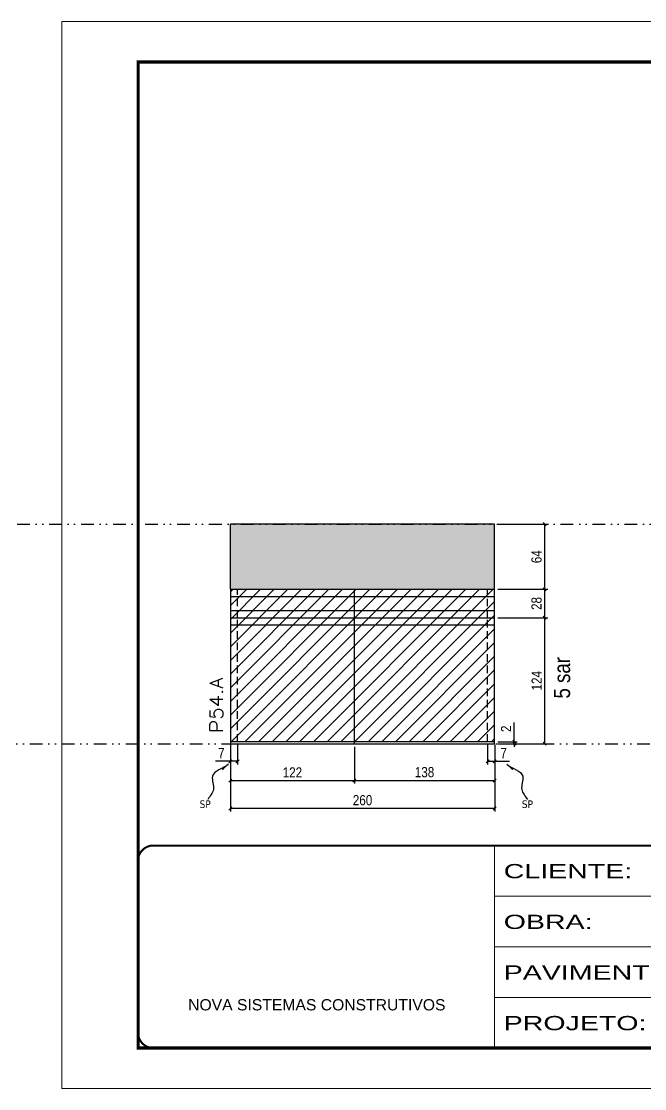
# Model space of a CAD drawing. Extents: x 13741 to 27878, y -21631 to 6985.
# Drawn here: x 19142 to 19755, y 3638 to 4688 of the extents above; entities that cross this region are included whole.
import ezdxf

# ---------------------------------------------------------------- set-up
doc = ezdxf.new("R2010")
doc.units = 0
for name, pattern in [('CONTINUO', [0]), ('DASHED', [0.75, 0.5, -0.25]), ('DIVIDE2', [0.625, 0.25, -0.125, 0, -0.125, 0, -0.125]), ('HIDDEN', [0.375, 0.25, -0.125])]:
    doc.linetypes.add(name, pattern=pattern)
for name, color, linetype in [('COTA', 241, 'Continuous'), ('NOMENCLATURA', 7, 'Continuous'), ('Nível', 160, 'Continuous'), ('Painéis', 200, 'Continuous'), ('SARR_2.2x7', 40, 'Continuous'), ('Sarrafo de Pressão', 42, 'HIDDEN'), ('texto', 7, 'Continuous')]:
    doc.layers.add(name, color=color, linetype=linetype)
for name, color, linetype, lineweight in [('Folhas', 255, 'Continuous', 9), ('Hachura', 251, 'Continuous', 9), ('SARRAFO DE PRESSAO', 251, 'DASHED', 9), ('Texto Seção', 7, 'Continuous', 15)]:
    doc.layers.add(name, color=color, linetype=linetype, lineweight=lineweight)
doc.styles.add('ARIAL', font='arial.ttf')
doc.styles.add('ARIAL_NARROW', font='ARIALN.TTF', dxfattribs={"height": 0.2})
doc.styles.add('COTA TECNICA', font='techl___.ttf', dxfattribs={"height": 10})
doc.styles.add('COTA TECNICA-50', font='techl___.ttf', dxfattribs={"height": 10})
doc.styles.add('REGUA-120', font='ROMANS.shx', dxfattribs={"height": 15})
doc.styles.get("Standard").update_dxf_attribs({"font": 'arial.ttf'})
doc.styles.add('Tecnologia', font='')
doc.styles.get('Tecnologia').set_extended_font_data('Forgotten Futurist')
doc.dimstyles.new('COTA PAINEL-50', dxfattribs={"dimtxt": 10, "dimasz": 3, "dimexe": 3, "dimexo": 3, "dimgap": 3, "dimtad": 1, "dimdec": 1, "dimzin": 12, "dimdsep": 46, "dimtxsty": 'COTA TECNICA-50', "dimblk1": 'OBLIQUE', "dimblk2": 'OBLIQUE', "dimsah": 1, "dimcen": 0.9, "dimclrd": 4, "dimclre": 4, "dimclrt": 240, "dimadec": 1, "dimazin": 3, "dimtfac": 1, "dimtdec": 1, "dimtmove": 0, "dimatfit": 3, "dimfxl": 1, "dimtolj": 1, "dimtzin": 12, "dimarcsym": 0})
doc.dimstyles.new('PAINEL', dxfattribs={"dimtxt": 10, "dimasz": 3, "dimexe": 3, "dimexo": 3, "dimgap": 3, "dimtad": 1, "dimdec": 1, "dimzin": 12, "dimdsep": 46, "dimtxsty": 'COTA TECNICA', "dimblk1": 'OBLIQUE', "dimblk2": 'OBLIQUE', "dimsah": 1, "dimcen": 0.9, "dimclrd": 4, "dimclre": 4, "dimclrt": 240, "dimadec": 1, "dimazin": 3, "dimtfac": 1, "dimtdec": 1, "dimtmove": 0, "dimatfit": 3, "dimfxl": 1, "dimtolj": 1, "dimtzin": 12, "dimarcsym": 0})
doc.dimstyles.get("Standard").update_dxf_attribs({"dimtxt": 0.18, "dimasz": 0.18, "dimexe": 0.18, "dimexo": 0.0625, "dimgap": 0.09, "dimtad": 0, "dimtih": 1, "dimtoh": 1, "dimdec": 4, "dimzin": 0, "dimdsep": 46, "dimtxsty": 'Standard', "dimcen": 0.09, "dimadec": 0, "dimazin": 0, "dimtfac": 1, "dimtdec": 4, "dimtofl": 0, "dimtmove": 0, "dimatfit": 3, "dimfxl": 1, "dimtolj": 1, "dimtzin": 0, "dimarcsym": 0})

# ---------------------------------------------------------------- blocks, each defined once
blk = doc.blocks.new('9999999999')
at = {"color": 30, "linetype": 'CONTINUO'}
for p, q in [((98564.6, 34230.2), (98564.6, 34429.4)), ((98564.6, 34379.6), (99584, 34379.6)), ((98564.6, 34329.8), (99488, 34329.8)), ((99584, 34329.8), (99488, 34329.8)), ((99488, 34329.8), (99488, 34230.2)), ((98564.6, 34280), (99488, 34280))]:
    blk.add_line(p, q, dxfattribs=at)
at = {"color": 30, "linetype": 'CONTINUO', "const_width": 2}
blk.add_lwpolyline([(99584, 34230.2), (99584, 34414.4, 0.414214), (99569, 34429.4), (98229, 34429.4, 0.414214), (98214, 34414.4), (98214, 34245.2, 0.414214), (98229, 34230.2), (99584, 34230.2)], format="xyb", dxfattribs=at)
at = {"layer": 'Folhas'}
blk.add_lwpolyline([(98139, 34190.2), (99624, 34190.2), (99624, 35240.2), (98139, 35240.2)], close=True, dxfattribs=at)
at = {"layer": 'Folhas', "color": 30, "const_width": 3}
blk.add_lwpolyline([(98214, 34230.2), (99584, 34230.2), (99584, 35200.2), (98214, 35200.2)], close=True, dxfattribs=at)
at = {"color": 7, "linetype": 'Continuous', "ltscale": 5, "style": 'ARIAL'}
for s, height, p in [('SKR', 15.48, (98837.7, 34393.1)), ('LEAF LOEFGREN', 15.483, (98837.7, 34343.3)), ('2° SUBSOLO SUPERIOR', 15.483, (98837.7, 34293.5)), ('NOVA SISTEMAS CONSTRUTIVOS', 11.059, (98263.2, 34267.2)), ('PILARES', 15.48, (98837.7, 34243.7))]:
    blk.add_text(s, height=height, dxfattribs=at).set_placement(p)
at = {"layer": 'Folhas', "color": 7, "style": 'Tecnologia', "width": 1.5}
for s, p in [('CLIENTE:', (98573.7, 34397.2)), ('OBRA:', (98573.7, 34347.3)), ('PAVIMENTO:', (98573.7, 34297.5)), ('PROJETO:', (98573.7, 34247.7))]:
    blk.add_text(s, height=14, dxfattribs=at).set_placement(p)
blk = doc.blocks.new('_Oblique')
at = {"color": 0, "linetype": 'ByBlock', "lineweight": -2}
blk.add_line((-0.5, -0.5), (0.5, 0.5), dxfattribs=at)
blk = doc.blocks.new('*D1056')
at = {"layer": 'COTA', "color": 4, "lineweight": -2, "transparency": 16777216}
for p, q in [((19347.8, 3975.9), (19347.8, 3910.2)), ((19607.8, 3975.9), (19607.8, 3910.2)), ((19607.8, 3913.2), (19347.8, 3913.2))]:
    blk.add_line(p, q, dxfattribs=at)
at = {"layer": 'Defpoints', "color": 0, "transparency": 16777216}
for p in [(19347.8, 3978.9), (19607.8, 3978.9), (19347.8, 3913.2)]:
    blk.add_point(p, dxfattribs=at)
at = {"layer": 'COTA', "color": 4, "lineweight": -2, "transparency": 16777216, "xscale": 3, "yscale": 3, "zscale": 3, "rotation": 180}
blk.add_blockref('_Oblique', (19347.8, 3913.2), dxfattribs=at)
at = {"layer": 'COTA', "color": 4, "lineweight": -2, "transparency": 16777216, "xscale": 3, "yscale": 3, "zscale": 3}
blk.add_blockref('_Oblique', (19607.8, 3913.2), dxfattribs=at)
at = {"layer": 'COTA', "color": 240, "transparency": 16777216, "insert": (19477.8, 3921.3), "char_height": 10, "attachment_point": 5, "style": 'COTA TECNICA'}
blk.add_mtext('\\A1;260', dxfattribs=at)
blk = doc.blocks.new('*D1057')
at = {"layer": 'COTA', "color": 4, "lineweight": -2, "transparency": 16777216}
for p, q in [((19600.8, 3975.9), (19600.8, 3956.6)), ((19607.8, 3973.9), (19607.8, 3956.6)), ((19600.8, 3959.6), (19607.8, 3959.6)), ((19607.8, 3959.6), (19622.5, 3959.6))]:
    blk.add_line(p, q, dxfattribs=at)
at = {"layer": 'Defpoints', "color": 0, "transparency": 16777216}
for p in [(19600.8, 3978.9), (19607.8, 3976.9), (19607.8, 3959.6)]:
    blk.add_point(p, dxfattribs=at)
at = {"layer": 'COTA', "color": 4, "lineweight": -2, "transparency": 16777216, "xscale": 3, "yscale": 3, "zscale": 3, "rotation": 180}
blk.add_blockref('_Oblique', (19600.8, 3959.6), dxfattribs=at)
at = {"layer": 'COTA', "color": 4, "lineweight": -2, "transparency": 16777216, "xscale": 3, "yscale": 3, "zscale": 3}
blk.add_blockref('_Oblique', (19607.8, 3959.6), dxfattribs=at)
at = {"layer": 'COTA', "color": 240, "transparency": 16777216, "insert": (19616.6, 3967.7), "char_height": 10, "attachment_point": 5, "style": 'COTA TECNICA-50'}
blk.add_mtext('\\A1;7', dxfattribs=at)
blk = doc.blocks.new('*D1058')
at = {"layer": 'COTA', "color": 4, "lineweight": -2, "transparency": 16777216}
for p, q in [((19347.8, 3973.9), (19347.8, 3956.6)), ((19354.8, 3975.9), (19354.8, 3956.6)), ((19347.8, 3959.6), (19333, 3959.6)), ((19354.8, 3959.6), (19347.8, 3959.6))]:
    blk.add_line(p, q, dxfattribs=at)
at = {"layer": 'Defpoints', "color": 0, "transparency": 16777216}
for p in [(19347.8, 3976.9), (19354.8, 3978.9), (19347.8, 3959.6)]:
    blk.add_point(p, dxfattribs=at)
at = {"layer": 'COTA', "color": 4, "lineweight": -2, "transparency": 16777216, "xscale": 3, "yscale": 3, "zscale": 3, "rotation": 180}
blk.add_blockref('_Oblique', (19347.8, 3959.6), dxfattribs=at)
at = {"layer": 'COTA', "color": 4, "lineweight": -2, "transparency": 16777216, "xscale": 3, "yscale": 3, "zscale": 3}
blk.add_blockref('_Oblique', (19354.8, 3959.6), dxfattribs=at)
at = {"layer": 'COTA', "color": 240, "transparency": 16777216, "insert": (19338.9, 3967.7), "char_height": 10, "attachment_point": 5, "style": 'COTA TECNICA-50'}
blk.add_mtext('\\A1;7', dxfattribs=at)
blk = doc.blocks.new('*D1059')
at = {"layer": 'COTA', "color": 4, "lineweight": -2, "transparency": 16777216}
for p, q in [((19627, 3978.9), (19627, 3997.7)), ((19610.8, 3978.9), (19630, 3978.9)), ((19610.8, 3976.9), (19630, 3976.9)), ((19627, 3976.9), (19627, 3978.9)), ((19627, 3976.9), (19627, 3973.9))]:
    blk.add_line(p, q, dxfattribs=at)
at = {"layer": 'Defpoints', "color": 0, "transparency": 16777216}
for p in [(19607.8, 3978.9), (19607.8, 3976.9), (19627, 3976.9)]:
    blk.add_point(p, dxfattribs=at)
at = {"layer": 'COTA', "color": 4, "lineweight": -2, "transparency": 16777216, "xscale": 3, "yscale": 3, "zscale": 3}
for p, rotation in [((19627, 3978.9), 270), ((19627, 3976.9), 90)]:
    blk.add_blockref('_Oblique', p, dxfattribs=dict(at, rotation=rotation))
at = {"layer": 'COTA', "color": 240, "transparency": 16777216, "insert": (19619, 3991.6), "char_height": 10, "attachment_point": 5, "rotation": 90, "style": 'COTA TECNICA-50'}
blk.add_mtext('\\A1;2', dxfattribs=at)
blk = doc.blocks.new('*D1081')
at = {"layer": 'COTA', "color": 4, "lineweight": -2, "transparency": 16777216}
for p, q in [((19610.8, 4192.9), (19660.1, 4192.9)), ((19657.1, 4128.9), (19657.1, 4192.9)), ((19610.8, 4128.9), (19660.1, 4128.9))]:
    blk.add_line(p, q, dxfattribs=at)
at = {"layer": 'Defpoints', "color": 0, "transparency": 16777216}
for p in [(19607.8, 4192.9), (19657.1, 4192.9), (19607.8, 4128.9)]:
    blk.add_point(p, dxfattribs=at)
at = {"layer": 'COTA', "color": 4, "lineweight": -2, "transparency": 16777216, "xscale": 3, "yscale": 3, "zscale": 3}
for p, rotation in [((19657.1, 4192.9), 90), ((19657.1, 4128.9), 270)]:
    blk.add_blockref('_Oblique', p, dxfattribs=dict(at, rotation=rotation))
at = {"layer": 'COTA', "color": 240, "transparency": 16777216, "insert": (19649, 4160.9), "char_height": 10, "attachment_point": 5, "rotation": 90, "style": 'COTA TECNICA-50'}
blk.add_mtext('\\A1;64', dxfattribs=at)
blk = doc.blocks.new('*D1060')
at = {"layer": 'COTA', "color": 4, "lineweight": -2, "transparency": 16777216}
for p, q in [((19610.8, 4128.9), (19660.1, 4128.9)), ((19657.1, 4100.9), (19657.1, 4128.9)), ((19610.8, 4100.9), (19660.1, 4100.9))]:
    blk.add_line(p, q, dxfattribs=at)
at = {"layer": 'Defpoints', "color": 0, "transparency": 16777216}
for p in [(19607.8, 4128.9), (19657.1, 4128.9), (19607.8, 4100.9)]:
    blk.add_point(p, dxfattribs=at)
at = {"layer": 'COTA', "color": 4, "lineweight": -2, "transparency": 16777216, "xscale": 3, "yscale": 3, "zscale": 3}
for p, rotation in [((19657.1, 4128.9), 90), ((19657.1, 4100.9), 270)]:
    blk.add_blockref('_Oblique', p, dxfattribs=dict(at, rotation=rotation))
at = {"layer": 'COTA', "color": 240, "transparency": 16777216, "insert": (19649, 4114.9), "char_height": 10, "attachment_point": 5, "rotation": 90, "style": 'COTA TECNICA-50'}
blk.add_mtext('\\A1;28', dxfattribs=at)
blk = doc.blocks.new('*D1082')
at = {"layer": 'COTA', "color": 4, "linetype": 'ByBlock', "lineweight": -2, "transparency": 16777216}
for p, q in [((19610.8, 4100.9), (19660.1, 4100.9)), ((19657.1, 3976.9), (19657.1, 4100.9)), ((19610.8, 3976.9), (19660.1, 3976.9))]:
    blk.add_line(p, q, dxfattribs=at)
at = {"layer": 'Defpoints', "color": 0, "linetype": 'ByBlock', "transparency": 16777216}
for p in [(19607.8, 4100.9), (19657.1, 4100.9), (19607.8, 3976.9)]:
    blk.add_point(p, dxfattribs=at)
at = {"layer": 'COTA', "color": 4, "linetype": 'ByBlock', "lineweight": -2, "transparency": 16777216, "xscale": 3, "yscale": 3, "zscale": 3}
for p, rotation in [((19657.1, 4100.9), 90), ((19657.1, 3976.9), 270)]:
    blk.add_blockref('_Oblique', p, dxfattribs=dict(at, rotation=rotation))
at = {"layer": 'COTA', "color": 240, "linetype": 'ByBlock', "transparency": 16777216, "insert": (19649.1, 4038.9), "char_height": 10, "attachment_point": 5, "rotation": 90, "style": 'COTA TECNICA'}
blk.add_mtext('\\A1;124', dxfattribs=at)
blk = doc.blocks.new('*D1083')
at = {"layer": 'COTA', "color": 4, "linetype": 'ByBlock', "lineweight": -2, "transparency": 16777216}
for p, q in [((19610.8, 4100.9), (19660.1, 4100.9)), ((19657.1, 3976.9), (19657.1, 4100.9)), ((19610.8, 3976.9), (19660.1, 3976.9))]:
    blk.add_line(p, q, dxfattribs=at)
at = {"layer": 'Defpoints', "color": 0, "linetype": 'ByBlock', "transparency": 16777216}
for p in [(19607.8, 4100.9), (19657.1, 4100.9), (19607.8, 3976.9)]:
    blk.add_point(p, dxfattribs=at)
at = {"layer": 'COTA', "color": 4, "linetype": 'ByBlock', "lineweight": -2, "transparency": 16777216, "xscale": 3, "yscale": 3, "zscale": 3}
for p, rotation in [((19657.1, 4100.9), 90), ((19657.1, 3976.9), 270)]:
    blk.add_blockref('_Oblique', p, dxfattribs=dict(at, rotation=rotation))
at = {"layer": 'COTA', "color": 240, "linetype": 'ByBlock', "transparency": 16777216, "insert": (19649.1, 4038.9), "char_height": 10, "attachment_point": 5, "rotation": 90, "style": 'COTA TECNICA'}
blk.add_mtext('\\A1;124', dxfattribs=at)
blk = doc.blocks.new('*D1084')
at = {"layer": 'COTA', "color": 4, "lineweight": -2, "transparency": 16777216}
for p, q in [((19469.8, 3973.9), (19469.8, 3937.7)), ((19607.8, 3973.9), (19607.8, 3937.7)), ((19469.8, 3940.7), (19607.8, 3940.7))]:
    blk.add_line(p, q, dxfattribs=at)
at = {"layer": 'Defpoints', "color": 0, "transparency": 16777216}
for p in [(19469.8, 3976.9), (19607.8, 3976.9), (19607.8, 3940.7)]:
    blk.add_point(p, dxfattribs=at)
at = {"layer": 'COTA', "color": 4, "lineweight": -2, "transparency": 16777216, "xscale": 3, "yscale": 3, "zscale": 3, "rotation": 180}
blk.add_blockref('_Oblique', (19469.8, 3940.7), dxfattribs=at)
at = {"layer": 'COTA', "color": 4, "lineweight": -2, "transparency": 16777216, "xscale": 3, "yscale": 3, "zscale": 3}
blk.add_blockref('_Oblique', (19607.8, 3940.7), dxfattribs=at)
at = {"layer": 'COTA', "color": 240, "transparency": 16777216, "insert": (19538.8, 3948.9), "char_height": 10, "attachment_point": 5, "style": 'COTA TECNICA'}
blk.add_mtext('\\A1;138', dxfattribs=at)
blk = doc.blocks.new('*D1085')
at = {"layer": 'COTA', "color": 4, "lineweight": -2, "transparency": 16777216}
for p, q in [((19347.8, 3973.9), (19347.8, 3937.7)), ((19469.8, 3973.9), (19469.8, 3937.7)), ((19347.8, 3940.7), (19469.8, 3940.7))]:
    blk.add_line(p, q, dxfattribs=at)
at = {"layer": 'Defpoints', "color": 0, "transparency": 16777216}
for p in [(19347.8, 3976.9), (19469.8, 3976.9), (19469.8, 3940.7)]:
    blk.add_point(p, dxfattribs=at)
at = {"layer": 'COTA', "color": 4, "lineweight": -2, "transparency": 16777216, "xscale": 3, "yscale": 3, "zscale": 3, "rotation": 180}
blk.add_blockref('_Oblique', (19347.8, 3940.7), dxfattribs=at)
at = {"layer": 'COTA', "color": 4, "lineweight": -2, "transparency": 16777216, "xscale": 3, "yscale": 3, "zscale": 3}
blk.add_blockref('_Oblique', (19469.8, 3940.7), dxfattribs=at)
at = {"layer": 'COTA', "color": 240, "transparency": 16777216, "insert": (19408.8, 3948.7), "char_height": 10, "attachment_point": 5, "style": 'COTA TECNICA'}
blk.add_mtext('\\A1;122', dxfattribs=at)

msp = doc.modelspace()

# ---------------------------------------------------------------- hatches: boundary and pattern name
at = {"layer": 'COTA', "linetype": 'ByBlock'}
h = msp.add_hatch(dxfattribs=at)
h.set_pattern_fill('AR-CONC', color=256, scale=0.03)
h.set_pattern_definition([(50, (13905.6804, -6837.5824), (5.46554, -0.4781726), [0.5715, -6.2865]), (355, (13905.6804, -6837.5824), (-1.0573026, 5.7317054), [0.4572, -5.0292175]), (100.451445, (13906.136, -6837.622), (4.4082374, 5.2535326), [0.4857003, -5.3427073]), (46.1842, (13905.6804, -6836.0584), (8.1323712, -1.26127), [0.85725, -9.42975]), (96.63556, (13906.358, -6836.1635), (7.122124, 7.4227837), [0.7285507, -8.014068]), (351.18415, (13905.68, -6836.058), (7.122124, 7.422784), [0.685799, -7.543792]), (21, (13906.4424, -6836.4394), (4.5484317, -3.067956), [0.5715, -6.2865]), (326, (13906.4424, -6836.4394), (1.8540609, 5.525639), [0.4572, -5.0292]), (71.451445, (13906.8214, -6836.695), (6.4024926, 2.457683), [0.4857003, -5.3426981]), (37.5, (13905.6804, -6837.5824), (0.0926581, 2.53665117), [0, -4.96824, 0, -5.1054, 0, -5.04825]), (7.5, (13905.6804, -6837.5824), (2.0045899, 3.00541724), [0, -2.91084, 0, -4.85394, 0, -1.92405]), (327.5, (13903.9811, -6837.5824), (4.06771786, -0.17186232), [0, -1.905, 0, -5.9436, 0, -7.8867]), (317.5, (13903.219, -6837.5824), (4.4438754, 0.7627947), [0, -2.4765, 0, -3.94716, 0, -5.6007])])
h.paths.add_polyline_path([(19607.76, 4128.86), (19607.76, 4192.86), (19347.76, 4192.86), (19347.76, 4128.86)])
at = {"layer": 'Hachura', "linetype": 'ByBlock'}
h = msp.add_hatch(dxfattribs=at)
h.set_pattern_fill('ANSI31', color=256, scale=3)
h.paths.add_polyline_path([(19469.76, 4100.86), (19469.76, 4128.86), (19347.76, 4128.86), (19347.76, 4100.86)])
h.paths.add_polyline_path([(19607.76, 4100.86), (19607.76, 4128.86), (19469.76, 4128.86), (19469.76, 4100.86)])
h.paths.add_polyline_path([(19607.76, 3978.86), (19607.76, 4100.86), (19469.76, 4100.86), (19469.76, 3978.86)])
h.paths.add_polyline_path([(19469.76, 3978.86), (19469.76, 4100.86), (19347.76, 4100.86), (19347.76, 3978.86)])

# ---------------------------------------------------------------- linework, layer by layer
at = {"layer": 'COTA', "linetype": 'ByBlock'}
for p, q in [((19607.76, 4192.86), (19347.76, 4192.86)), ((19347.76, 4128.86), (19347.76, 4192.86)), ((19607.76, 4128.86), (19607.76, 4192.86))]:
    msp.add_line(p, q, dxfattribs=at)
at = {"layer": 'COTA'}
msp.add_line((19347.76, 4128.86), (19607.76, 4128.86), dxfattribs=at)
at = {"layer": 'Nível', "color": 4, "linetype": 'DIVIDE2', "ltscale": 50}
for p, q in [((17596.97, 4192.86), (21531.15, 4192.86)), ((13741.09, 3976.86), (21531.15, 3976.86))]:
    msp.add_line(p, q, dxfattribs=at)
at = {"layer": 'Painéis'}
for p, q in [((19347.76, 4128.86), (19347.76, 3978.86)), ((19347.76, 4128.86), (19607.76, 4128.86)), ((19469.76, 3976.86), (19469.76, 4128.86)), ((19607.76, 3978.86), (19607.76, 4128.86)), ((19347.76, 4100.86), (19607.76, 4100.86))]:
    msp.add_line(p, q, dxfattribs=at)
msp.add_lwpolyline([(19607.76, 3978.86), (19347.76, 3978.86), (19347.76, 3976.86), (19607.76, 3976.86)], close=True, dxfattribs=at)
at = {"layer": 'SARR_2.2x7'}
for p, q in [((19347.76, 4121.86), (19607.76, 4121.86)), ((19347.76, 4107.86), (19607.76, 4107.86)), ((19347.76, 4093.86), (19607.76, 4093.86))]:
    msp.add_line(p, q, dxfattribs=at)
at = {"layer": 'Sarrafo de Pressão', "ltscale": 30}
for p, q in [((19354.76, 4100.86), (19354.76, 4128.86)), ((19600.76, 4100.86), (19600.76, 4128.86)), ((19354.76, 3978.86), (19354.76, 4100.86)), ((19600.76, 3978.86), (19600.76, 4100.86))]:
    msp.add_line(p, q, dxfattribs=at)

# ---------------------------------------------------------------- block references
at = {"layer": 'SARRAFO DE PRESSAO', "color": 6, "linetype": 'ByBlock'}
msp.add_blockref('9999999999', (-78957.01, -30552.63), dxfattribs=at)

# ---------------------------------------------------------------- texts
at = {"layer": 'NOMENCLATURA', "style": 'ARIAL_NARROW'}
msp.add_text('5 sar', height=16, rotation=90, dxfattribs=at).set_placement((19682.01, 4021.38))
at = {"layer": 'texto', "color": 0, "char_height": 7.5, "attachment_point": 5}
for insert in [(19322.99, 3917.37), (19640.01, 3917.37)]:
    msp.add_mtext('{\\fTahoma|b0|i0|c0|p34;\\C4;SP}', dxfattribs=dict(at, insert=insert))
at = {"layer": 'Texto Seção', "style": 'REGUA-120', "width": 1.1}
msp.add_text('P54.A', height=13, rotation=90, dxfattribs=at).set_placement((19340.51, 3987.62))

# ---------------------------------------------------------------- dimensions: what is measured, and where the dimension line sits
at = {"layer": 'COTA'}
for base, p1, p2, angle, picture, middle in [((19657.13, 4192.86), (19607.76, 4128.86), (19607.76, 4192.86), 90, '*D1081', (19649.03, 4160.86)), ((19657.13, 4128.86), (19607.76, 4100.86), (19607.76, 4128.86), 90, '*D1060', (19649.04, 4114.86)), ((19347.76, 3959.62), (19354.76, 3978.86), (19347.76, 3976.86), 180, '*D1058', (19338.9, 3967.69))]:
    dim = msp.add_linear_dim(base=base, p1=p1, p2=p2, angle=angle, dimstyle='COTA PAINEL-50', dxfattribs=at)
    dim.commit()
    dim.dimension.update_dxf_attribs({"geometry": picture, "text_midpoint": middle})
at = {"layer": 'COTA', "linetype": 'ByBlock'}
for picture in ['*D1082', '*D1083']:
    dim = msp.add_aligned_dim(p1=(19607.76, 3976.86), p2=(19607.76, 4100.86), distance=-49.37, dimstyle='PAINEL', dxfattribs=at)
    dim.commit()
    dim.dimension.update_dxf_attribs({"geometry": picture, "text_midpoint": (19649.06, 4038.86)})
at = {"layer": 'COTA'}
dim = msp.add_linear_dim(base=(19627.02, 3976.86), p1=(19607.76, 3978.86), p2=(19607.76, 3976.86), angle=90, dimstyle='COTA PAINEL-50', dxfattribs=at)
dim.commit()
dim.dimension.update_dxf_attribs({"geometry": '*D1059', "text_midpoint": (19627.02, 3991.61), "dimtype": 160})
dim = msp.add_linear_dim(base=(19347.76, 3913.24), p1=(19607.76, 3978.86), p2=(19347.76, 3978.86), angle=180, dimstyle='PAINEL', override={"dimarcsym": 2}, dxfattribs=at)
dim.commit()
dim.dimension.update_dxf_attribs({"geometry": '*D1056', "text_midpoint": (19477.76, 3921.35)})
for base, p1, p2, dimstyle, picture, middle in [((19469.76, 3940.68), (19347.76, 3976.86), (19469.76, 3976.86), 'PAINEL', '*D1085', (19408.76, 3948.74)), ((19607.76, 3959.62), (19600.76, 3978.86), (19607.76, 3976.86), 'COTA PAINEL-50', '*D1057', (19616.63, 3967.69))]:
    dim = msp.add_linear_dim(base=base, p1=p1, p2=p2, dimstyle=dimstyle, dxfattribs=at)
    dim.commit()
    dim.dimension.update_dxf_attribs({"geometry": picture, "text_midpoint": middle})
dim = msp.add_linear_dim(base=(19607.76, 3940.68), p1=(19469.76, 3976.86), p2=(19607.76, 3976.86), dimstyle='PAINEL', override={"dimtmove": 1}, dxfattribs=at)
dim.commit()
dim.dimension.update_dxf_attribs({"geometry": '*D1084', "text_midpoint": (19538.76, 3948.92)})

# ---------------------------------------------------------------- leaders
at = {"layer": 'COTA', "path_type": 1}
for points in [[(19345.93, 3956.68), (19330.15, 3944.84), (19331.07, 3931.84), (19325.52, 3922.06)], [(19619.59, 3956.68), (19635.38, 3944.84), (19634.45, 3931.84), (19640, 3922.06)]]:
    msp.add_leader(points, dimstyle='Standard', override={"dimasz": 8}, dxfattribs=at)

doc.saveas('drawing.dxf')
